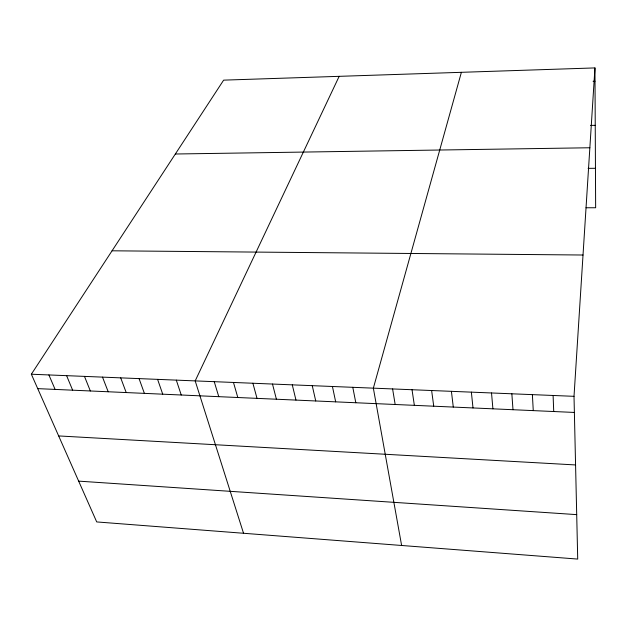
<?xml version="1.0" encoding="UTF-8"?>
<svg xmlns="http://www.w3.org/2000/svg" width="627" height="627" viewBox="0 0 627 627"><rect width="100%" height="100%" fill="white"/><g stroke="black" fill="none" stroke-linecap="round" stroke-linejoin="round"><path stroke-width="0.94" d="M574.011 396.327L594.952 67.92L223.643 80.138L31.35 374.225L96.715 521.93L577.718 559.08L574.011 396.327L31.35 374.225M461.386 72.317L373.355 388.152L401.625 545.482M339.168 76.337L195.185 380.895L243.535 533.271M593.071 81.259L595.015 81.204M590.509 125.416L595.235 125.322M175.348 154.007L589.858 147.76M588.102 168.357L595.454 168.287M586.01 207.764L595.65 207.749L594.952 67.92M112.053 250.8L583.024 255.017M37.73 388.638L574.379 412.441M58.656 435.93L575.578 464.944M78.657 481.128L576.707 514.634M48.898 374.938L55.113 389.414M66.611 375.659L72.646 390.19M84.473 376.388L90.343 390.974M102.507 377.125L108.197 391.765M120.705 377.862L126.207 392.565M139.069 378.614L144.382 393.372M157.596 379.366L162.73 394.187M176.305 380.127L181.242 395.002M214.238 381.671L218.776 396.672M233.471 382.454L237.805 397.51M252.893 383.246L257.015 398.364M272.494 384.045L276.405 399.227M292.276 384.853L295.975 400.089M312.254 385.668L315.734 400.966M332.428 386.483L335.68 401.852M352.789 387.314L355.815 402.746M392.604 388.936L395.167 404.493M412.025 389.728L414.361 405.34M431.627 390.527L433.735 406.202M451.409 391.334L453.282 407.072M471.371 392.141L473.001 407.942M491.521 392.964L492.908 408.828M511.851 393.795L512.996 409.713M532.378 394.634L533.263 410.614M553.1 395.472L553.727 411.524"/></g></svg>
